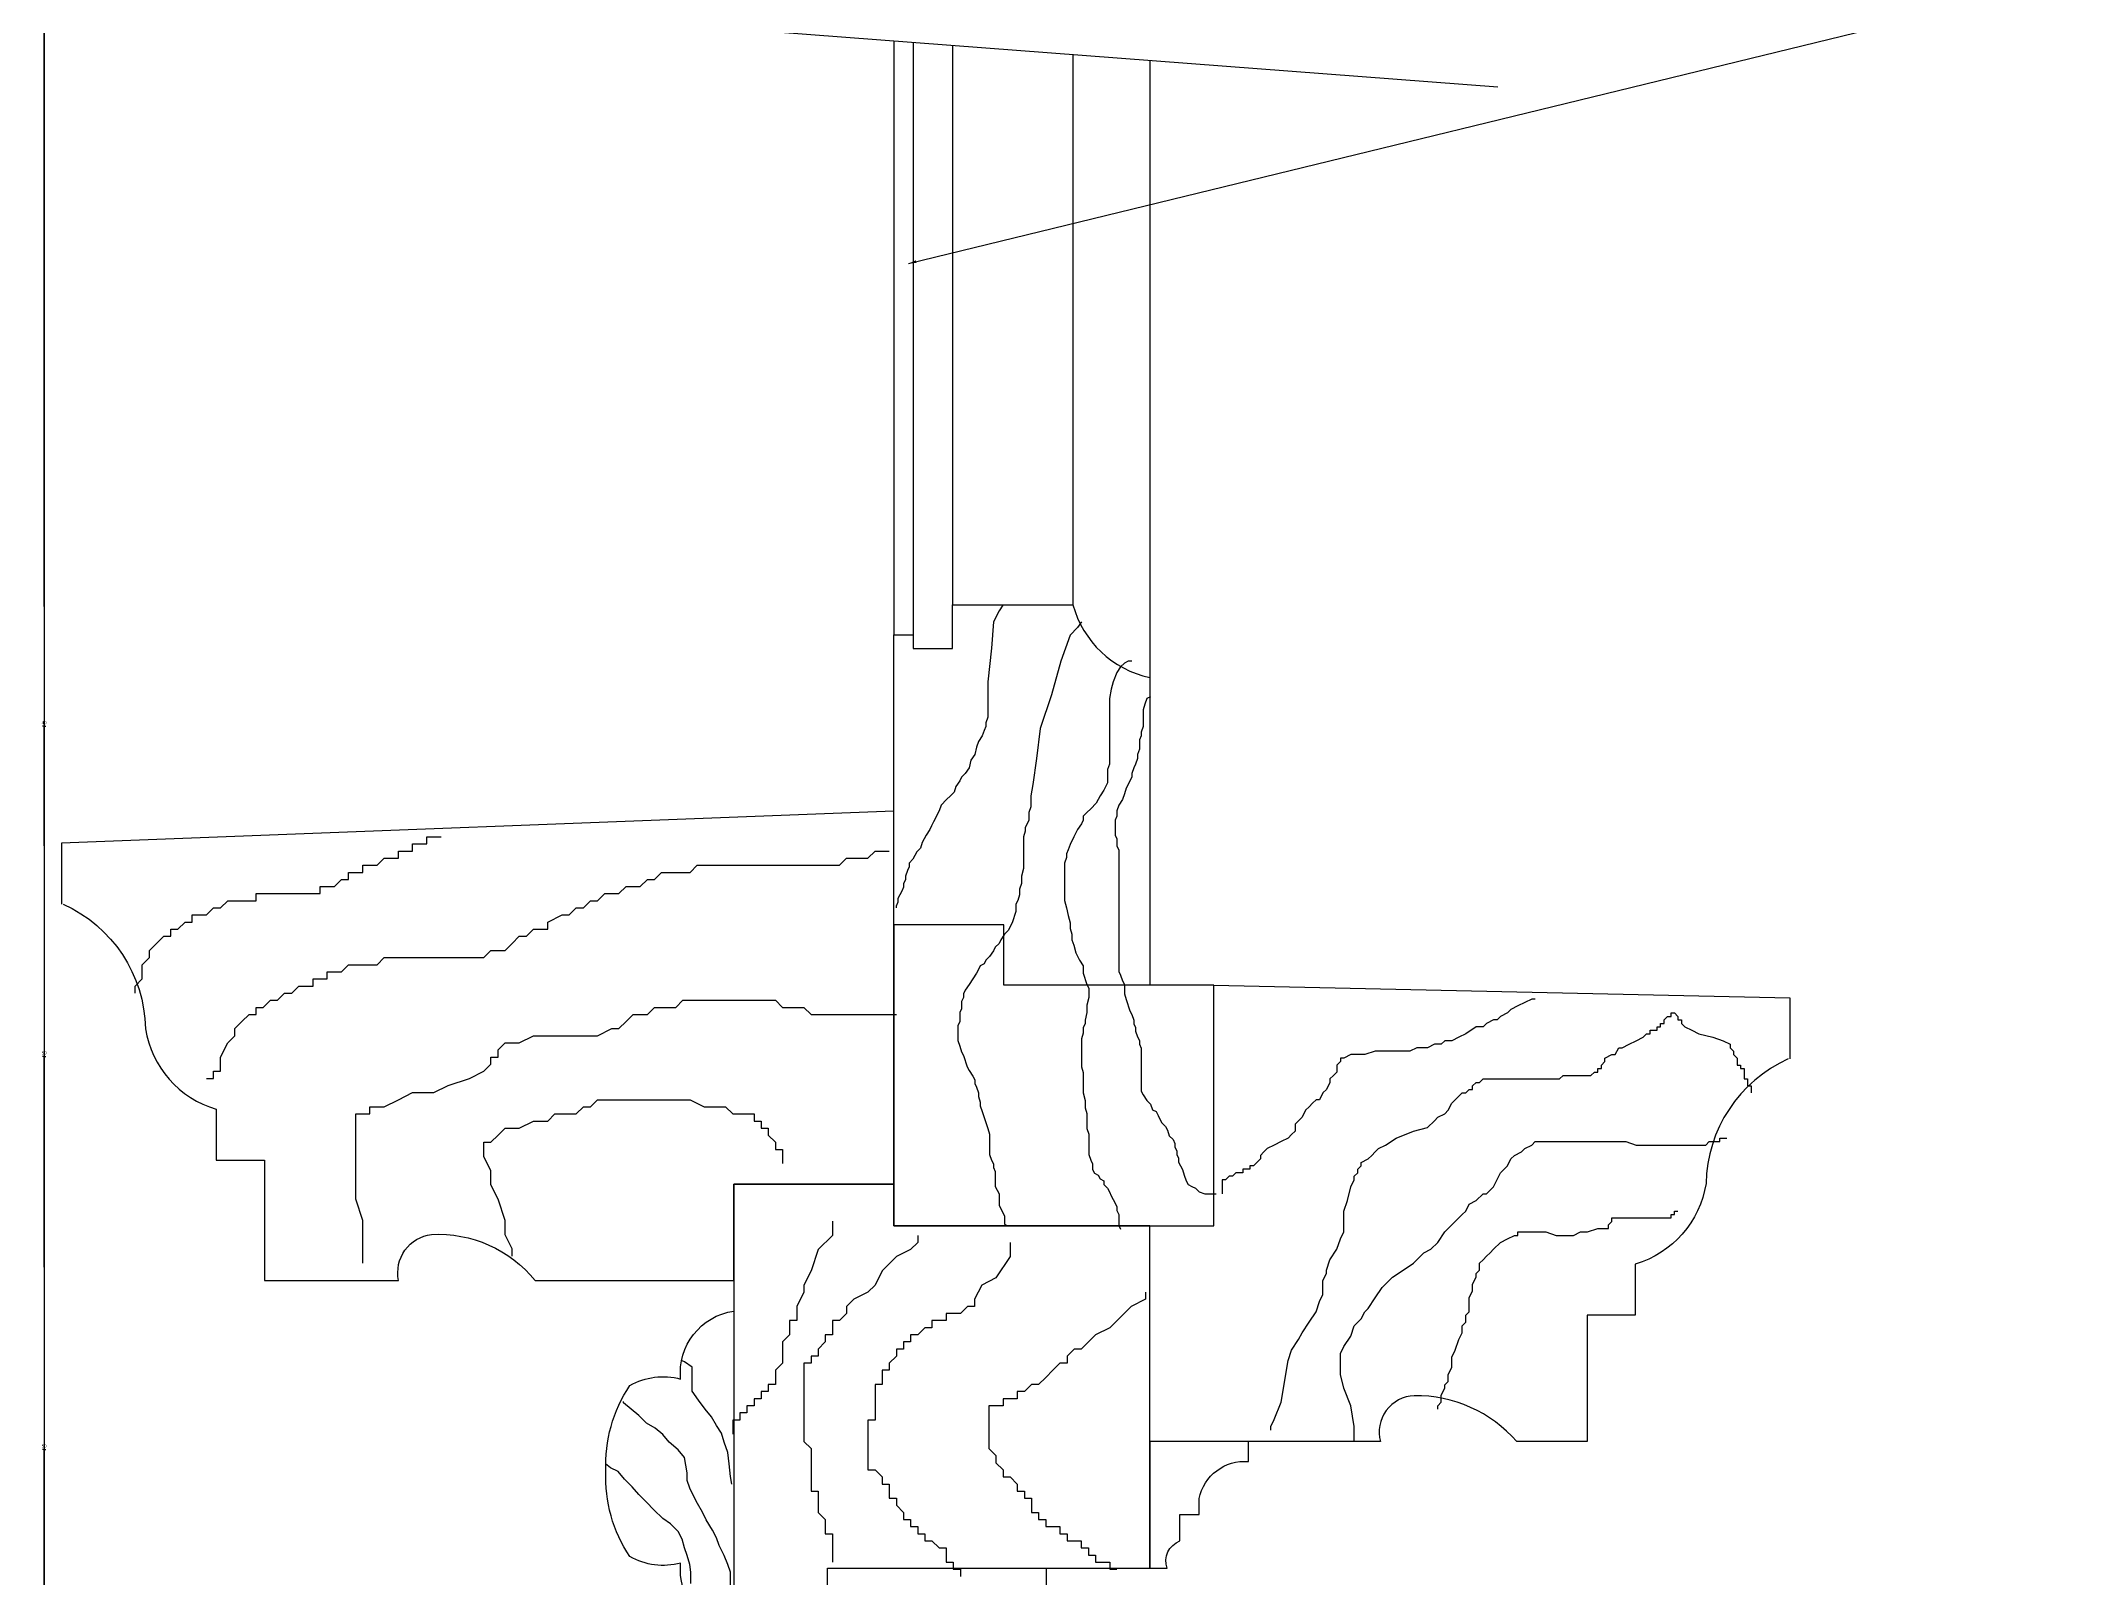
# Model space of a CAD drawing. Header units: metres. Extents: x 394 to 3676, y 649 to 5271.
# Drawn here: x 2735 to 3368, y 4007 to 4487 of the extents above; entities that cross this region are included whole.
import ezdxf

# ---------------------------------------------------------------- set-up
doc = ezdxf.new("R2010")
doc.units = ezdxf.units.M
for name, color, linetype in [('3', 3, 'Continuous'), ('4', 4, 'Continuous'), ('7', 7, 'Continuous'), ('BH', 3, 'Continuous'), ('DIM', 3, 'Continuous')]:
    doc.layers.add(name, color=color, linetype=linetype)
doc.dimstyles.get("Standard").update_dxf_attribs({"dimtxt": 2.5, "dimasz": 2.5, "dimexe": 1.25, "dimexo": 0.625, "dimtad": 1, "dimcen": 2.5, "dimazin": 3, "dimtfac": 1, "dimtmove": 0, "dimatfit": 3})

# ---------------------------------------------------------------- blocks, each defined once
blk = doc.blocks.new('*D1')
for p, q in [((2736.28, 4310.43), (2736.28, 4273.02)), ((2736.03, 4273.02), (2735.78, 4273.02)), ((2736.28, 4235.6), (2736.28, 4273.02)), ((2736.28, 4273.02), (2736.28, 4273.02)), ((2736.53, 4273.02), (2736.78, 4273.02))]:
    blk.add_line(p, q)
at = {"layer": 'Defpoints'}
for p in [(2736.28, 4310.43), (2736.28, 4273.02), (2736.28, 4235.6)]:
    blk.add_point(p, dxfattribs=at)
at = {"layer": 'DIM', "insert": (2736.28, 4274.145), "char_height": 1, "attachment_point": 5}
blk.add_mtext('40', dxfattribs=at)
blk = doc.blocks.new('*D2')
for p, q in [((2736.28, 5049.67), (2736.28, 3511.47)), ((2736.53, 3511.47), (2737.27, 3511.47)), ((2741.27, 3511.47), (2742.01, 3511.47)), ((2742.26, 1973.26), (2742.26, 3511.47))]:
    blk.add_line(p, q)
at = {"layer": 'Defpoints'}
for p in [(2736.28, 5049.67), (2736.28, 3511.47), (2742.26, 1973.26)]:
    blk.add_point(p, dxfattribs=at)
at = {"layer": 'DIM', "insert": (2739.27, 3511.47), "char_height": 1, "attachment_point": 5}
blk.add_mtext('3100', dxfattribs=at)
blk = doc.blocks.new('*D6')
for p, q in [((2736.28, 4672.21), (2736.28, 4491.32)), ((2736.03, 4491.32), (2735.78, 4491.32)), ((2736.28, 4310.43), (2736.28, 4491.32)), ((2736.28, 4491.32), (2736.28, 4491.32)), ((2736.53, 4491.32), (2736.78, 4491.32))]:
    blk.add_line(p, q)
at = {"layer": 'Defpoints'}
for p in [(2736.28, 4672.21), (2736.28, 4491.32), (2736.28, 4310.43)]:
    blk.add_point(p, dxfattribs=at)
at = {"layer": 'DIM', "insert": (2736.28, 4492.445), "char_height": 1, "attachment_point": 5}
blk.add_mtext('530', dxfattribs=at)
blk = doc.blocks.new('*D7')
for p, q in [((2736.28, 4104.02), (2736.28, 4046.96)), ((2736.03, 4046.96), (2735.78, 4046.96)), ((2736.28, 3989.9), (2736.28, 4046.96)), ((2736.28, 4046.96), (2736.28, 4046.96)), ((2736.53, 4046.96), (2736.78, 4046.96))]:
    blk.add_line(p, q)
at = {"layer": 'Defpoints'}
for p in [(2736.28, 4104.02), (2736.28, 4046.96), (2736.28, 3989.9)]:
    blk.add_point(p, dxfattribs=at)
at = {"layer": 'DIM', "insert": (2736.28, 4048.085), "char_height": 1, "attachment_point": 5}
blk.add_mtext('50', dxfattribs=at)
blk = doc.blocks.new('*D8')
for p, q in [((2736.28, 4235.6), (2736.28, 4169.81)), ((2736.03, 4169.81), (2735.78, 4169.81)), ((2736.28, 4104.02), (2736.28, 4169.81)), ((2736.28, 4169.81), (2736.28, 4169.81)), ((2736.53, 4169.81), (2736.78, 4169.81))]:
    blk.add_line(p, q)
at = {"layer": 'Defpoints'}
for p in [(2736.28, 4235.6), (2736.28, 4169.81), (2736.28, 4104.02)]:
    blk.add_point(p, dxfattribs=at)
at = {"layer": 'DIM', "insert": (2736.28, 4170.935), "char_height": 1, "attachment_point": 5}
blk.add_mtext('50', dxfattribs=at)

msp = doc.modelspace()

# ---------------------------------------------------------------- linework, layer by layer
at = {"layer": '3'}
for p, q in [((2889.67, 4495.72), (3190.55, 4472.88)), ((3057.73, 4482.96), (3057.73, 4310.98))]:
    msp.add_line(p, q, dxfattribs=at)
at = {"layer": '4'}
for points in [[(3081.73, 4192.11), (3036.16, 4192.11), (3036.16, 4210.98), (3001.73, 4210.98), (3001.73, 4301.58), (3007.85, 4301.58), (3007.85, 4297.28), (3020.13, 4297.28), (3020.13, 4310.98), (3057.73, 4310.98, 0.28), (3081.73, 4288.23)], [(2951.75, 3990.25, -0.4), (2935.16, 4011.49, -0.2), (2919.29, 4013.52, -0.16), (2911.8, 4040.25, -0.16), (2919.29, 4066.97, -0.2), (2935.16, 4069, -0.4), (2951.75, 4090.25)], [(3097.15, 4031.63, -0.38), (3112.59, 4043.23), (3112.59, 4049.44), (3081.73, 4049.44), (3081.73, 4009.89), (3087.15, 4009.89, -0.41), (3091.15, 4018.42), (3091.15, 4026.68), (3097.15, 4026.68)]]:
    msp.add_lwpolyline(points, format="xyb", close=True, dxfattribs=at)
for points in [[(2742.24, 4217.41, -0.29), (2767.92, 4178.5, 0.29), (2790.05, 4153.32), (2790.05, 4137.4), (2805.1, 4137.4), (2805.1, 4099.83), (2847.03, 4099.83, -0.44), (2857.32, 4114.18, -0.24), (2889.67, 4099.83), (2951.75, 4099.83), (2951.75, 4129.89), (3001.73, 4129.89), (3001.73, 4246.49), (2741.73, 4236.49), (2741.73, 4217.41)], [(3281.22, 4169.03, 0.29), (3255.55, 4130.12, -0.29), (3233.42, 4104.94), (3233.42, 4089.02), (3218.37, 4089.02), (3218.37, 4049.44), (3196.44, 4049.44, 0.22), (3164.36, 4063.8, 0.48), (3153.79, 4049.44), (3081.73, 4049.44), (3081.73, 4116.87), (3101.73, 4116.87), (3101.73, 4192.11), (3281.73, 4188.11), (3281.73, 4169.03)]]:
    msp.add_lwpolyline(points, format="xyb", dxfattribs=at)
msp.add_lwpolyline([(3036.16, 4192.11), (3036.16, 4210.98), (3001.73, 4210.98), (3001.73, 4116.87), (3101.73, 4116.87), (3101.73, 4192.11)], close=True, dxfattribs=at)
msp.add_lwpolyline([(3081.73, 4116.87), (3001.73, 4116.87), (3001.73, 4129.89), (2951.75, 4129.89), (2951.75, 4099.83), (2951.75, 3990.25), (2981.01, 3990.25), (2981.01, 4009.89), (3081.73, 4009.89), (3081.73, 4116.87), (3001.73, 4116.87)], dxfattribs=at)
at = {"layer": '7'}
for p, q in [((3001.73, 4487.21), (3001.73, 4301.58)), ((3007.85, 4486.75), (3007.85, 4301.58)), ((3020.13, 4485.82), (3020.13, 4310.98)), ((3081.73, 4481.14), (3081.73, 4288.23)), ((3049.42, 4009.89), (3049.42, 3779.89))]:
    msp.add_line(p, q, dxfattribs=at)
at = {"layer": 'BH'}
for p, q in [((3034.64, 4309.11), (3032.88, 4305.61)), ((3035.8, 4310.87), (3034.64, 4309.11)), ((3032.88, 4305.61), (3032.3, 4297.43)), ((3056.85, 4301.52), (3053.93, 4293.34)), ((3059.19, 4303.86), (3056.85, 4301.52)), ((3060.36, 4305.61), (3059.19, 4303.86)), ((3032.3, 4297.43), (3031.13, 4286.92)), ((3053.93, 4293.34), (3051.01, 4282.83)), ((3071.47, 4289.84), (3070.3, 4286.92)), ((3072.64, 4291.59), (3071.47, 4289.84)), ((3073.81, 4292.76), (3072.64, 4291.59)), ((3074.98, 4293.34), (3073.81, 4292.76)), ((3076.15, 4293.34), (3074.98, 4293.34)), ((3031.13, 4286.92), (3031.13, 4275.82)), ((3051.01, 4282.83), (3047.5, 4272.32)), ((3069.72, 4284.58), (3069.13, 4281.66)), ((3069.13, 4281.66), (3069.13, 4261.22)), ((3070.3, 4286.92), (3069.72, 4284.58)), ((3080.82, 4281.66), (3080.24, 4279.91)), ((3081.99, 4282.25), (3080.82, 4281.66)), ((3031.13, 4275.82), (3030.54, 4274.07)), ((3080.24, 4279.91), (3079.65, 4278.16)), ((3079.65, 4278.16), (3079.65, 4272.9)), ((3029.37, 4269.98), (3028.2, 4268.23)), ((3029.96, 4271.74), (3029.37, 4269.98)), ((3030.54, 4272.9), (3029.96, 4271.74)), ((3030.54, 4274.07), (3030.54, 4272.9)), ((3047.5, 4272.32), (3046.33, 4262.97)), ((3079.07, 4269.98), (3078.49, 4268.82)), ((3078.49, 4268.82), (3078.49, 4265.89)), ((3079.65, 4272.9), (3079.07, 4271.15)), ((3079.07, 4271.15), (3079.07, 4269.98)), ((3027.03, 4264.14), (3025.87, 4262.39)), ((3027.62, 4266.48), (3027.03, 4264.14)), ((3028.2, 4268.23), (3027.62, 4266.48)), ((3046.33, 4262.97), (3045.16, 4254.8)), ((3077.9, 4262.97), (3077.32, 4261.22)), ((3078.49, 4265.89), (3077.9, 4264.14)), ((3077.9, 4264.14), (3077.9, 4262.97)), ((3022.94, 4257.13), (3022.36, 4255.97)), ((3024.11, 4258.3), (3022.94, 4257.13)), ((3025.28, 4260.05), (3024.11, 4258.3)), ((3025.87, 4262.39), (3025.28, 4260.05)), ((3069.13, 4261.22), (3068.55, 4259.47)), ((3068.55, 4259.47), (3068.55, 4255.38)), ((3076.15, 4257.13), (3075.56, 4255.97)), ((3076.73, 4260.05), (3076.15, 4258.3)), ((3076.15, 4258.3), (3076.15, 4257.13)), ((3077.32, 4261.22), (3076.73, 4260.05)), ((3018.27, 4250.13), (3016.51, 4248.37)), ((3019.43, 4251.29), (3018.27, 4250.13)), ((3020.6, 4252.46), (3019.43, 4251.29)), ((3021.19, 4254.21), (3020.6, 4252.46)), ((3022.36, 4255.97), (3021.19, 4254.21)), ((3045.16, 4254.8), (3044.57, 4251.29)), ((3044.57, 4251.29), (3044.57, 4247.79)), ((3066.21, 4251.29), (3065.04, 4248.96)), ((3067.38, 4253.05), (3066.21, 4251.29)), ((3068.55, 4255.38), (3067.38, 4253.05)), ((3073.22, 4250.13), (3072.05, 4248.37)), ((3073.81, 4251.88), (3073.22, 4250.13)), ((3074.39, 4253.63), (3073.81, 4251.88)), ((3074.98, 4254.8), (3074.39, 4253.63)), ((3075.56, 4255.97), (3074.98, 4254.8)), ((3014.76, 4244.29), (3014.17, 4243.12)), ((3015.34, 4245.45), (3014.76, 4244.29)), ((3015.93, 4246.62), (3015.34, 4245.45)), ((3016.51, 4248.37), (3015.93, 4246.62)), ((3043.99, 4243.7), (3043.41, 4242.53)), ((3044.57, 4247.79), (3043.99, 4246.04)), ((3043.99, 4246.04), (3043.99, 4243.7)), ((3060.95, 4243.7), (3060.36, 4242.53)), ((3062.11, 4246.04), (3060.95, 4244.87)), ((3060.95, 4244.87), (3060.95, 4243.7)), ((3063.28, 4247.21), (3062.11, 4246.04)), ((3065.04, 4248.96), (3063.28, 4247.21)), ((3071.47, 4244.87), (3070.88, 4243.7)), ((3070.88, 4243.7), (3070.88, 4239.03)), ((3072.05, 4248.37), (3071.47, 4246.62)), ((3071.47, 4246.62), (3071.47, 4244.87)), ((2855.86, 4238.46), (2860.3, 4238.46)), ((2855.86, 4236.24), (2855.86, 4238.46)), ((3011.25, 4237.86), (3010.66, 4236.69)), ((3011.83, 4239.03), (3011.25, 4237.86)), ((3013, 4240.78), (3011.83, 4239.03)), ((3013.59, 4241.95), (3013, 4240.78)), ((3014.17, 4243.12), (3013.59, 4241.95)), ((3042.82, 4240.2), (3042.24, 4238.45)), ((3042.24, 4238.45), (3042.24, 4228.52)), ((3043.41, 4242.53), (3042.82, 4241.37)), ((3042.82, 4241.37), (3042.82, 4240.2)), ((3058.02, 4238.45), (3056.85, 4236.11)), ((3059.19, 4240.78), (3058.02, 4238.45)), ((3060.36, 4242.53), (3059.19, 4240.78)), ((3070.88, 4239.03), (3071.47, 4237.86)), ((3071.47, 4237.86), (3071.47, 4235.53)), ((2840.3, 4229.58), (2842.52, 4231.8)), ((2842.52, 4231.8), (2846.97, 4231.8)), ((2846.97, 4234.02), (2851.41, 4234.02)), ((2846.97, 4231.8), (2846.97, 4234.02)), ((2851.41, 4236.24), (2855.86, 4236.24)), ((2851.41, 4234.02), (2851.41, 4236.24)), ((2984.78, 4229.58), (2987, 4231.8)), ((2987, 4231.8), (2993.67, 4231.8)), ((2993.67, 4231.8), (2995.89, 4234.02)), ((2995.89, 4234.02), (3000.34, 4234.02)), ((3007.74, 4231.44), (3006.57, 4230.27)), ((3008.33, 4232.6), (3007.74, 4231.44)), ((3008.91, 4233.77), (3008.33, 4232.6)), ((3010.08, 4234.94), (3008.91, 4233.77)), ((3010.66, 4236.69), (3010.08, 4234.94)), ((3055.68, 4232.02), (3055.1, 4230.27)), ((3056.27, 4234.36), (3055.68, 4233.19)), ((3055.68, 4233.19), (3055.68, 4232.02)), ((3056.85, 4236.11), (3056.27, 4234.36)), ((3071.47, 4235.53), (3072.05, 4234.36)), ((3072.05, 4234.36), (3072.05, 4196.39)), ((2826.96, 4222.92), (2829.19, 4225.14)), ((2829.19, 4225.14), (2831.41, 4225.14)), ((2831.41, 4227.36), (2835.85, 4227.36)), ((2831.41, 4225.14), (2831.41, 4227.36)), ((2835.85, 4229.58), (2840.3, 4229.58)), ((2835.85, 4227.36), (2835.85, 4229.58)), ((2922.54, 4222.92), (2924.76, 4225.14)), ((2924.76, 4225.14), (2926.99, 4225.14)), ((2926.99, 4225.14), (2929.21, 4227.36)), ((2929.21, 4227.36), (2938.1, 4227.36)), ((2938.1, 4227.36), (2940.32, 4229.58)), ((2940.32, 4229.58), (2984.78, 4229.58)), ((3005.4, 4225.01), (3004.82, 4223.84)), ((3005.99, 4227.93), (3005.4, 4226.18)), ((3005.4, 4226.18), (3005.4, 4225.01)), ((3006.57, 4229.1), (3005.99, 4227.93)), ((3006.57, 4230.27), (3006.57, 4229.1)), ((3042.24, 4228.52), (3041.65, 4226.18)), ((3041.65, 4226.18), (3041.65, 4223.84)), ((3055.1, 4230.27), (3055.1, 4218.59)), ((2791.4, 4216.26), (2793.62, 4218.48)), ((2793.62, 4218.48), (2802.51, 4218.48)), ((2802.51, 4218.48), (2802.51, 4220.7)), ((2802.51, 4220.7), (2822.52, 4220.7)), ((2822.52, 4222.92), (2826.96, 4222.92)), ((2822.52, 4220.7), (2822.52, 4222.92)), ((2904.76, 4216.26), (2906.98, 4218.48)), ((2906.98, 4218.48), (2909.2, 4218.48)), ((2909.2, 4218.48), (2911.43, 4220.7)), ((2911.43, 4220.7), (2915.87, 4220.7)), ((2915.87, 4220.7), (2918.1, 4222.92)), ((2918.1, 4222.92), (2922.54, 4222.92)), ((3003.65, 4220.34), (3003.06, 4219.17)), ((3003.06, 4219.17), (3003.06, 4218)), ((3004.23, 4221.51), (3003.65, 4220.34)), ((3004.82, 4222.68), (3004.23, 4221.51)), ((3004.82, 4223.84), (3004.82, 4222.68)), ((3040.48, 4218.59), (3039.9, 4217.42)), ((3041.07, 4220.34), (3040.48, 4218.59)), ((3041.65, 4223.84), (3041.07, 4222.09)), ((3041.07, 4222.09), (3041.07, 4220.34)), ((3055.1, 4218.59), (3055.68, 4216.25)), ((2778.06, 4209.6), (2780.29, 4211.82)), ((2780.29, 4211.82), (2782.51, 4211.82)), ((2782.51, 4214.04), (2786.95, 4214.04)), ((2782.51, 4211.82), (2782.51, 4214.04)), ((2786.95, 4214.04), (2789.18, 4216.26)), ((2789.18, 4216.26), (2791.4, 4216.26)), ((2893.65, 4211.82), (2898.09, 4214.04)), ((2893.65, 4209.6), (2893.65, 4211.82)), ((2898.09, 4214.04), (2900.31, 4214.04)), ((2900.31, 4214.04), (2902.54, 4216.26)), ((2902.54, 4216.26), (2904.76, 4216.26)), ((3003.06, 4218), (3002.48, 4216.84)), ((3002.48, 4216.84), (3002.48, 4216.25)), ((3039.9, 4215.08), (3038.73, 4211.58)), ((3039.9, 4217.42), (3039.9, 4215.08)), ((3055.68, 4216.25), (3056.27, 4213.92)), ((3056.27, 4213.92), (3056.85, 4211.58)), ((2771.39, 4205.16), (2773.62, 4207.38)), ((2773.62, 4207.38), (2775.84, 4207.38)), ((2775.84, 4209.6), (2778.06, 4209.6)), ((2775.84, 4207.38), (2775.84, 4209.6)), ((2882.53, 4205.16), (2884.75, 4207.38)), ((2884.75, 4207.38), (2886.98, 4207.38)), ((2886.98, 4207.38), (2889.2, 4209.6)), ((2889.2, 4209.6), (2893.65, 4209.6)), ((3035.22, 4206.32), (3034.64, 4205.16)), ((3036.39, 4208.08), (3035.22, 4206.32)), ((3037.56, 4209.24), (3036.39, 4208.08)), ((3038.14, 4210.41), (3037.56, 4209.24)), ((3038.73, 4211.58), (3038.14, 4210.41)), ((3056.85, 4211.58), (3056.85, 4209.83)), ((3056.85, 4209.83), (3057.44, 4208.08)), ((3057.44, 4208.08), (3057.44, 4206.32)), ((3057.44, 4206.32), (3058.02, 4204.57)), ((2766.95, 4198.49), (2769.17, 4200.71)), ((2769.17, 4202.93), (2771.39, 4205.16)), ((2769.17, 4200.71), (2769.17, 4202.93)), ((2840.3, 4198.49), (2842.52, 4200.71)), ((2842.52, 4200.71), (2873.64, 4200.71)), ((2873.64, 4200.71), (2875.86, 4202.93)), ((2875.86, 4202.93), (2880.31, 4202.93)), ((2880.31, 4202.93), (2882.53, 4205.16)), ((3030.54, 4199.9), (3029.96, 4198.73)), ((3031.71, 4201.07), (3030.54, 4199.9)), ((3032.88, 4202.82), (3031.71, 4201.07)), ((3033.47, 4203.99), (3032.88, 4202.82)), ((3034.64, 4205.16), (3033.47, 4203.99)), ((3058.02, 4204.57), (3058.61, 4202.24)), ((3058.61, 4202.24), (3059.78, 4199.9)), ((3059.78, 4199.9), (3060.95, 4198.15)), ((2764.73, 4191.83), (2766.95, 4194.05)), ((2766.95, 4194.05), (2766.95, 4198.49)), ((2820.3, 4194.05), (2824.74, 4194.05)), ((2820.3, 4191.83), (2820.3, 4194.05)), ((2824.74, 4196.27), (2829.19, 4196.27)), ((2824.74, 4194.05), (2824.74, 4196.27)), ((2829.19, 4196.27), (2831.41, 4198.49)), ((2831.41, 4198.49), (2840.3, 4198.49)), ((3026.45, 4194.06), (3025.28, 4192.31)), ((3027.62, 4195.81), (3026.45, 4194.06)), ((3028.2, 4196.98), (3027.62, 4195.81)), ((3028.79, 4198.15), (3028.2, 4196.98)), ((3029.96, 4198.73), (3028.79, 4198.15)), ((3060.95, 4198.15), (3060.95, 4195.81)), ((3060.95, 4195.81), (3062.11, 4192.31)), ((3072.05, 4196.39), (3072.64, 4195.23)), ((3072.64, 4195.23), (3073.22, 4193.47)), ((3073.22, 4193.47), (3073.81, 4192.31)), ((2764.73, 4189.61), (2764.73, 4191.83)), ((2804.74, 4185.17), (2806.96, 4187.39)), ((2806.96, 4187.39), (2809.18, 4187.39)), ((2809.18, 4187.39), (2811.4, 4189.61)), ((2811.4, 4189.61), (2813.63, 4189.61)), ((2813.63, 4189.61), (2815.85, 4191.83)), ((2815.85, 4191.83), (2820.3, 4191.83)), ((2933.65, 4185.17), (2935.88, 4187.39)), ((2935.88, 4187.39), (2964.77, 4187.39)), ((2964.77, 4187.39), (2967, 4185.17)), ((3023.53, 4188.22), (3022.94, 4187.05)), ((3022.94, 4187.05), (3022.94, 4184.71)), ((3024.11, 4190.55), (3023.53, 4189.39)), ((3023.53, 4189.39), (3023.53, 4188.22)), ((3025.28, 4192.31), (3024.11, 4190.55)), ((3062.11, 4192.31), (3062.7, 4191.14)), ((3062.7, 4188.22), (3062.11, 4185.88)), ((3062.7, 4191.14), (3062.7, 4188.22)), ((3073.81, 4192.31), (3073.81, 4189.39)), ((3073.81, 4189.39), (3074.39, 4187.63)), ((3074.39, 4187.63), (3075.56, 4184.13)), ((3198.94, 4186.69), (3196.76, 4185.6)), ((3201.11, 4187.77), (3198.94, 4186.69)), ((3202.2, 4187.77), (3201.11, 4187.77)), ((2795.85, 4178.51), (2798.07, 4180.73)), ((2798.07, 4180.73), (2800.29, 4182.95)), ((2800.29, 4182.95), (2802.51, 4182.95)), ((2802.51, 4185.17), (2804.74, 4185.17)), ((2802.51, 4182.95), (2802.51, 4185.17)), ((2915.87, 4178.51), (2918.1, 4180.73)), ((2918.1, 4180.73), (2920.32, 4182.95)), ((2920.32, 4182.95), (2924.76, 4182.95)), ((2924.76, 4182.95), (2926.99, 4185.17)), ((2926.99, 4185.17), (2933.65, 4185.17)), ((2967, 4185.17), (2973.66, 4185.17)), ((2973.66, 4185.17), (2975.89, 4182.95)), ((2975.89, 4182.95), (3002.56, 4182.95)), ((3022.36, 4180.63), (3021.77, 4179.46)), ((3022.94, 4184.71), (3022.36, 4183.55)), ((3022.36, 4183.55), (3022.36, 4180.63)), ((3062.11, 4183.55), (3061.53, 4181.21)), ((3061.53, 4181.21), (3061.53, 4180.04)), ((3062.11, 4185.88), (3062.11, 4183.55)), ((3075.56, 4184.13), (3076.15, 4182.96)), ((3076.15, 4182.96), (3076.73, 4181.21)), ((3076.73, 4181.21), (3076.73, 4180.04)), ((3186.97, 4180.17), (3185.89, 4179.08)), ((3189.15, 4181.26), (3186.97, 4180.17)), ((3190.24, 4181.26), (3189.15, 4181.26)), ((3191.32, 4182.34), (3190.24, 4181.26)), ((3193.5, 4183.43), (3191.32, 4182.34)), ((3194.59, 4184.52), (3193.5, 4183.43)), ((3196.76, 4185.6), (3194.59, 4184.52)), ((3241.35, 4180.17), (3242.44, 4180.17)), ((3241.35, 4179.08), (3241.35, 4180.17)), ((3242.44, 4181.26), (3243.52, 4182.34)), ((3242.44, 4180.17), (3242.44, 4181.26)), ((3243.52, 4182.34), (3244.61, 4182.34)), ((3244.61, 4183.43), (3245.7, 4183.43)), ((3244.61, 4182.34), (3244.61, 4183.43)), ((3245.7, 4183.43), (3246.79, 4182.34)), ((3246.79, 4182.34), (3246.79, 4181.26)), ((3246.79, 4181.26), (3247.87, 4181.26)), ((3247.87, 4181.26), (3247.87, 4180.17)), ((3247.87, 4180.17), (3248.96, 4179.08)), ((2791.4, 4169.63), (2793.62, 4174.07)), ((2793.62, 4174.07), (2795.85, 4176.29)), ((2795.85, 4176.29), (2795.85, 4178.51)), ((2878.09, 4171.85), (2880.31, 4174.07)), ((2880.31, 4174.07), (2884.75, 4174.07)), ((2884.75, 4174.07), (2889.2, 4176.29)), ((2889.2, 4176.29), (2909.2, 4176.29)), ((2909.2, 4176.29), (2913.65, 4178.51)), ((2913.65, 4178.51), (2915.87, 4178.51)), ((3021.77, 4179.46), (3021.77, 4174.79)), ((3021.77, 4174.79), (3022.36, 4173.03)), ((3060.95, 4177.12), (3060.36, 4175.37)), ((3060.36, 4175.37), (3060.36, 4166.61)), ((3061.53, 4180.04), (3060.95, 4178.87)), ((3060.95, 4178.87), (3060.95, 4177.12)), ((3076.73, 4180.04), (3077.32, 4178.87)), ((3077.32, 4178.87), (3077.32, 4177.71)), ((3077.32, 4177.71), (3077.9, 4175.95)), ((3077.9, 4175.95), (3078.49, 4174.79)), ((3078.49, 4174.79), (3078.49, 4173.62)), ((3173.93, 4174.74), (3172.84, 4173.65)), ((3176.1, 4174.74), (3173.93, 4174.74)), ((3178.28, 4175.83), (3176.1, 4174.74)), ((3180.45, 4176.91), (3178.28, 4175.83)), ((3183.71, 4179.08), (3180.45, 4176.91)), ((3185.89, 4179.08), (3183.71, 4179.08)), ((3231.56, 4173.65), (3233.74, 4174.74)), ((3233.74, 4174.74), (3235.91, 4175.83)), ((3235.91, 4175.83), (3237, 4176.91)), ((3237, 4176.91), (3238.09, 4176.91)), ((3238.09, 4178), (3240.26, 4178)), ((3238.09, 4176.91), (3238.09, 4178)), ((3240.26, 4179.08), (3241.35, 4179.08)), ((3240.26, 4178), (3240.26, 4179.08)), ((3248.96, 4179.08), (3251.14, 4178)), ((3251.14, 4178), (3253.31, 4176.91)), ((3253.31, 4176.91), (3257.66, 4175.83)), ((3257.66, 4175.83), (3260.92, 4174.74)), ((3260.92, 4174.74), (3263.1, 4173.65)), ((2791.4, 4165.19), (2791.4, 4169.63)), ((2875.86, 4169.63), (2878.09, 4169.63)), ((2875.86, 4167.41), (2875.86, 4169.63)), ((2878.09, 4169.63), (2878.09, 4171.85)), ((3022.36, 4173.03), (3022.94, 4171.28)), ((3022.94, 4171.28), (3023.53, 4170.11)), ((3023.53, 4170.11), (3024.7, 4166.61)), ((3078.49, 4173.62), (3079.07, 4172.45)), ((3079.07, 4172.45), (3079.07, 4159.02)), ((3141.3, 4168.22), (3140.21, 4167.13)), ((3141.3, 4169.31), (3141.3, 4168.22)), ((3142.39, 4169.31), (3141.3, 4169.31)), ((3144.56, 4170.39), (3142.39, 4169.31)), ((3148.91, 4170.39), (3144.56, 4170.39)), ((3152.18, 4171.48), (3148.91, 4170.39)), ((3163.05, 4171.48), (3152.18, 4171.48)), ((3165.23, 4172.57), (3163.05, 4171.48)), ((3168.49, 4172.57), (3165.23, 4172.57)), ((3170.66, 4173.65), (3168.49, 4172.57)), ((3172.84, 4173.65), (3170.66, 4173.65)), ((3222.86, 4167.13), (3223.95, 4168.22)), ((3223.95, 4169.31), (3226.12, 4170.39)), ((3223.95, 4168.22), (3223.95, 4169.31)), ((3226.12, 4170.39), (3227.21, 4170.39)), ((3227.21, 4170.39), (3228.3, 4172.57)), ((3228.3, 4172.57), (3229.39, 4172.57)), ((3229.39, 4172.57), (3231.56, 4173.65)), ((3263.1, 4173.65), (3263.1, 4172.57)), ((3263.1, 4172.57), (3264.19, 4171.48)), ((3264.19, 4171.48), (3264.19, 4170.39)), ((3264.19, 4170.39), (3265.27, 4169.31)), ((3265.27, 4169.31), (3265.27, 4167.13)), ((2786.95, 4162.97), (2789.18, 4162.97)), ((2789.18, 4165.19), (2791.4, 4165.19)), ((2789.18, 4162.97), (2789.18, 4165.19)), ((2862.53, 4160.75), (2869.2, 4162.97)), ((2869.2, 4162.97), (2873.64, 4165.19)), ((2873.64, 4165.19), (2875.86, 4167.41)), ((3024.7, 4166.61), (3025.28, 4165.44)), ((3025.28, 4165.44), (3026.45, 4163.69)), ((3026.45, 4163.69), (3027.03, 4162.52)), ((3027.03, 4162.52), (3027.03, 4161.35)), ((3027.03, 4161.35), (3027.62, 4160.18)), ((3060.36, 4166.61), (3060.95, 4164.86)), ((3060.95, 4164.86), (3060.95, 4158.43)), ((3138.04, 4161.7), (3136.95, 4159.53)), ((3139.13, 4163.88), (3138.04, 4162.79)), ((3138.04, 4162.79), (3138.04, 4161.7)), ((3140.21, 4164.96), (3139.13, 4163.88)), ((3140.21, 4167.13), (3140.21, 4164.96)), ((3182.62, 4160.62), (3183.71, 4161.7)), ((3183.71, 4161.7), (3184.8, 4161.7)), ((3184.8, 4161.7), (3185.89, 4162.79)), ((3185.89, 4162.79), (3209.81, 4162.79)), ((3209.81, 4162.79), (3210.9, 4163.88)), ((3210.9, 4163.88), (3219.6, 4163.88)), ((3219.6, 4163.88), (3220.69, 4164.96)), ((3220.69, 4164.96), (3221.77, 4164.96)), ((3221.77, 4166.05), (3222.86, 4166.05)), ((3221.77, 4164.96), (3221.77, 4166.05)), ((3222.86, 4166.05), (3222.86, 4167.13)), ((3265.27, 4167.13), (3266.36, 4167.13)), ((3266.36, 4167.13), (3266.36, 4166.05)), ((3266.36, 4166.05), (3267.45, 4166.05)), ((3267.45, 4166.05), (3267.45, 4162.79)), ((3267.45, 4162.79), (3268.54, 4162.79)), ((3268.54, 4162.79), (3268.54, 4160.62)), ((2842.52, 4154.09), (2846.97, 4156.31)), ((2846.97, 4156.31), (2851.41, 4158.53)), ((2851.41, 4158.53), (2858.08, 4158.53)), ((2858.08, 4158.53), (2862.53, 4160.75)), ((2906.98, 4154.09), (2909.2, 4156.31)), ((2909.2, 4156.31), (2938.1, 4156.31)), ((2938.1, 4156.31), (2942.55, 4154.09)), ((3027.62, 4160.18), (3028.2, 4158.43)), ((3028.2, 4158.43), (3028.2, 4157.26)), ((3028.2, 4157.26), (3028.79, 4155.51)), ((3028.79, 4155.51), (3028.79, 4154.34)), ((3060.95, 4158.43), (3061.53, 4156.1)), ((3061.53, 4156.1), (3061.53, 4153.76)), ((3079.07, 4159.02), (3079.65, 4157.85)), ((3079.65, 4157.85), (3080.82, 4156.1)), ((3080.82, 4156.1), (3081.99, 4154.93)), ((3081.99, 4154.93), (3082.58, 4153.18)), ((3132.6, 4155.19), (3131.51, 4154.1)), ((3133.69, 4156.27), (3132.6, 4155.19)), ((3134.78, 4156.27), (3133.69, 4156.27)), ((3135.86, 4158.44), (3134.78, 4156.27)), ((3136.95, 4159.53), (3135.86, 4158.44)), ((3175.01, 4153.01), (3176.1, 4155.19)), ((3176.1, 4155.19), (3177.19, 4156.27)), ((3177.19, 4156.27), (3179.36, 4158.44)), ((3179.36, 4158.44), (3180.45, 4158.44)), ((3180.45, 4158.44), (3181.54, 4159.53)), ((3181.54, 4159.53), (3182.62, 4159.53)), ((3182.62, 4159.53), (3182.62, 4160.62)), ((3268.54, 4160.62), (3269.62, 4160.62)), ((3269.62, 4160.62), (3269.62, 4158.44)), ((2833.63, 4151.87), (2838.08, 4151.87)), ((2833.63, 4125.22), (2833.63, 4151.87)), ((2838.08, 4154.09), (2842.52, 4154.09)), ((2838.08, 4151.87), (2838.08, 4154.09)), ((2884.75, 4147.43), (2889.2, 4149.65)), ((2889.2, 4149.65), (2893.65, 4149.65)), ((2893.65, 4149.65), (2895.87, 4151.87)), ((2895.87, 4151.87), (2902.54, 4151.87)), ((2902.54, 4151.87), (2904.76, 4154.09)), ((2904.76, 4154.09), (2906.98, 4154.09)), ((2942.55, 4154.09), (2949.21, 4154.09)), ((2949.21, 4154.09), (2951.44, 4151.87)), ((2951.44, 4151.87), (2958.1, 4151.87)), ((2958.1, 4151.87), (2958.1, 4149.65)), ((2958.1, 4149.65), (2960.33, 4149.65)), ((2960.33, 4149.65), (2960.33, 4147.43)), ((3028.79, 4154.34), (3029.37, 4152.59)), ((3029.37, 4152.59), (3031.13, 4147.34)), ((3061.53, 4153.76), (3062.11, 4152.01)), ((3062.11, 4152.01), (3062.11, 4147.34)), ((3082.58, 4153.18), (3083.75, 4152.59)), ((3083.75, 4152.59), (3084.33, 4151.42)), ((3084.33, 4151.42), (3084.92, 4150.26)), ((3084.92, 4150.26), (3085.5, 4149.09)), ((3085.5, 4149.09), (3086.67, 4147.92)), ((3128.25, 4149.75), (3127.16, 4148.67)), ((3127.16, 4148.67), (3127.16, 4146.5)), ((3129.34, 4150.84), (3128.25, 4149.75)), ((3130.43, 4153.01), (3129.34, 4150.84)), ((3131.51, 4154.1), (3130.43, 4153.01)), ((3168.49, 4147.58), (3170.66, 4149.75)), ((3170.66, 4149.75), (3171.75, 4150.84)), ((3171.75, 4150.84), (3173.93, 4151.93)), ((3173.93, 4151.93), (3175.01, 4153.01)), ((2873.64, 4138.54), (2873.64, 4142.99)), ((2873.64, 4142.99), (2875.86, 4142.99)), ((2875.86, 4142.99), (2878.09, 4145.21)), ((2878.09, 4145.21), (2880.31, 4147.43)), ((2880.31, 4147.43), (2884.75, 4147.43)), ((2960.33, 4147.43), (2962.55, 4147.43)), ((2962.55, 4147.43), (2962.55, 4145.21)), ((2962.55, 4145.21), (2964.77, 4142.99)), ((2964.77, 4142.99), (2964.77, 4140.77)), ((3031.13, 4147.34), (3031.71, 4145.58)), ((3031.71, 4145.58), (3031.71, 4139.16)), ((3062.11, 4147.34), (3062.7, 4145.58)), ((3062.7, 4145.58), (3062.7, 4139.16)), ((3086.67, 4147.92), (3087.26, 4146.75)), ((3087.26, 4146.75), (3087.84, 4145)), ((3087.84, 4145), (3089.01, 4143.83)), ((3089.01, 4143.83), (3089.59, 4142.66)), ((3089.59, 4142.66), (3089.59, 4141.5)), ((3120.64, 4142.15), (3118.46, 4141.06)), ((3122.81, 4143.24), (3120.64, 4142.15)), ((3124.99, 4144.32), (3122.81, 4143.24)), ((3126.08, 4145.41), (3124.99, 4144.32)), ((3127.16, 4146.5), (3126.08, 4145.41)), ((3153.26, 4141.06), (3155.44, 4142.15)), ((3155.44, 4142.15), (3158.7, 4144.32)), ((3158.7, 4144.32), (3164.14, 4146.5)), ((3164.14, 4146.5), (3168.49, 4147.58)), ((3198.94, 4141.06), (3201.11, 4142.15)), ((3201.11, 4142.15), (3202.2, 4143.24)), ((3202.2, 4143.24), (3230.47, 4143.24)), ((3230.47, 4143.24), (3233.74, 4142.15)), ((3233.74, 4142.15), (3255.49, 4142.15)), ((3255.49, 4142.15), (3256.57, 4143.24)), ((3256.57, 4143.24), (3259.84, 4143.24)), ((3259.84, 4143.24), (3259.84, 4144.32)), ((3259.84, 4144.32), (3262.01, 4144.32)), ((2875.86, 4134.1), (2873.64, 4138.54)), ((2964.77, 4140.77), (2967, 4140.77)), ((2967, 4140.77), (2967, 4136.32)), ((3031.71, 4139.16), (3032.3, 4137.41)), ((3032.3, 4137.41), (3032.88, 4136.24)), ((3032.88, 4136.24), (3032.88, 4135.07)), ((3062.7, 4139.16), (3063.28, 4137.41)), ((3063.28, 4137.41), (3063.87, 4136.24)), ((3063.87, 4136.24), (3063.87, 4134.49)), ((3089.59, 4141.5), (3090.18, 4140.33)), ((3090.18, 4140.33), (3090.18, 4139.16)), ((3090.18, 4139.16), (3090.76, 4137.99)), ((3090.76, 4137.99), (3090.76, 4136.82)), ((3090.76, 4136.82), (3091.35, 4135.66)), ((3115.2, 4136.72), (3114.11, 4135.63)), ((3116.29, 4137.8), (3115.2, 4136.72)), ((3117.38, 4139.98), (3116.29, 4138.89)), ((3116.29, 4138.89), (3116.29, 4137.8)), ((3118.46, 4141.06), (3117.38, 4139.98)), ((3147.83, 4136.72), (3150, 4137.8)), ((3147.83, 4135.63), (3147.83, 4136.72)), ((3150, 4137.8), (3151.09, 4138.89)), ((3151.09, 4138.89), (3152.18, 4139.98)), ((3152.18, 4139.98), (3153.26, 4141.06)), ((3193.5, 4135.63), (3194.59, 4137.8)), ((3194.59, 4137.8), (3195.67, 4138.89)), ((3195.67, 4138.89), (3197.85, 4139.98)), ((3197.85, 4139.98), (3198.94, 4141.06)), ((2875.86, 4129.66), (2875.86, 4134.1)), ((2878.09, 4125.22), (2875.86, 4129.66)), ((3032.88, 4135.07), (3033.47, 4133.9)), ((3033.47, 4133.9), (3033.47, 4129.23)), ((3063.87, 4134.49), (3064.45, 4133.32)), ((3064.45, 4133.32), (3065.62, 4132.74)), ((3065.62, 4132.74), (3066.21, 4131.57)), ((3066.21, 4131.57), (3067.38, 4130.98)), ((3067.38, 4130.98), (3067.38, 4129.82)), ((3067.38, 4129.82), (3068.55, 4128.65)), ((3091.35, 4135.66), (3091.93, 4134.49)), ((3091.93, 4134.49), (3092.52, 4132.74)), ((3092.52, 4132.74), (3093.1, 4130.98)), ((3093.1, 4130.98), (3093.69, 4129.82)), ((3093.69, 4129.82), (3094.86, 4129.23)), ((3104.33, 4131.29), (3104.33, 4126.94)), ((3105.41, 4131.29), (3104.33, 4131.29)), ((3106.5, 4132.37), (3105.41, 4131.29)), ((3107.59, 4132.37), (3106.5, 4132.37)), ((3108.68, 4133.46), (3107.59, 4132.37)), ((3110.85, 4133.46), (3108.68, 4133.46)), ((3113.03, 4134.55), (3110.85, 4134.55)), ((3110.85, 4134.55), (3110.85, 4133.46)), ((3113.03, 4135.63), (3113.03, 4134.55)), ((3114.11, 4135.63), (3113.03, 4135.63)), ((3144.56, 4129.11), (3145.65, 4131.29)), ((3145.65, 4132.37), (3146.74, 4133.46)), ((3145.65, 4131.29), (3145.65, 4132.37)), ((3146.74, 4134.55), (3147.83, 4135.63)), ((3146.74, 4133.46), (3146.74, 4134.55)), ((3189.15, 4129.11), (3191.32, 4133.46)), ((3191.32, 4133.46), (3193.5, 4135.63)), ((2835.85, 4118.56), (2833.63, 4125.22)), ((2880.31, 4118.56), (2878.09, 4125.22)), ((3033.47, 4129.23), (3034.05, 4128.06)), ((3034.05, 4128.06), (3034.64, 4126.89)), ((3034.64, 4126.89), (3034.64, 4123.39)), ((3034.64, 4123.39), (3035.22, 4122.22)), ((3068.55, 4128.65), (3069.13, 4127.48)), ((3069.13, 4127.48), (3069.72, 4126.31)), ((3069.72, 4126.31), (3070.3, 4125.14)), ((3070.3, 4125.14), (3070.88, 4123.97)), ((3070.88, 4123.97), (3071.47, 4122.81)), ((3094.86, 4129.23), (3096.02, 4128.65)), ((3096.02, 4128.65), (3097.19, 4127.48)), ((3097.19, 4127.48), (3098.95, 4126.89)), ((3098.95, 4126.89), (3102.46, 4126.89)), ((3142.39, 4121.51), (3143.48, 4124.77)), ((3143.48, 4124.77), (3144.56, 4129.11)), ((3180.45, 4121.51), (3181.54, 4123.68)), ((3181.54, 4123.68), (3183.71, 4124.77)), ((3183.71, 4124.77), (3185.89, 4126.94)), ((3185.89, 4126.94), (3186.97, 4126.94)), ((3186.97, 4126.94), (3188.06, 4128.03)), ((3188.06, 4128.03), (3189.15, 4129.11)), ((2835.85, 4105.24), (2835.85, 4118.56)), ((2880.31, 4114.12), (2880.31, 4118.56)), ((2982.56, 4118.36), (2982.56, 4113.92)), ((3035.22, 4122.22), (3035.8, 4121.05)), ((3035.8, 4121.05), (3036.39, 4119.89)), ((3036.39, 4119.89), (3036.39, 4117.55)), ((3036.39, 4117.55), (3036.97, 4116.97)), ((3071.47, 4122.81), (3071.47, 4121.64)), ((3071.47, 4121.64), (3072.05, 4120.47)), ((3072.05, 4120.47), (3072.05, 4116.97)), ((3072.05, 4116.97), (3072.64, 4115.8)), ((3142.39, 4114.99), (3142.39, 4121.51)), ((3173.93, 4114.99), (3178.28, 4119.34)), ((3178.28, 4119.34), (3179.36, 4120.42)), ((3179.36, 4120.42), (3180.45, 4121.51)), ((3225.04, 4117.16), (3226.12, 4118.25)), ((3225.04, 4116.08), (3225.04, 4117.16)), ((3226.12, 4119.34), (3244.61, 4119.34)), ((3226.12, 4118.25), (3226.12, 4119.34)), ((3244.61, 4120.42), (3245.7, 4120.42)), ((3244.61, 4119.34), (3244.61, 4120.42)), ((3245.7, 4121.51), (3246.79, 4121.51)), ((3245.7, 4120.42), (3245.7, 4121.51)), ((2882.53, 4109.68), (2880.31, 4114.12)), ((2982.56, 4113.92), (2978.11, 4109.48)), ((3009.23, 4111.7), (3007.01, 4109.48)), ((3009.23, 4113.92), (3009.23, 4111.7)), ((3038.13, 4111.7), (3038.13, 4107.26)), ((3140.21, 4109.56), (3141.3, 4112.82)), ((3141.3, 4112.82), (3142.39, 4114.99)), ((3169.58, 4109.56), (3171.75, 4111.73)), ((3171.75, 4111.73), (3173.93, 4114.99)), ((3189.15, 4109.56), (3191.32, 4111.73)), ((3191.32, 4111.73), (3193.5, 4112.82)), ((3193.5, 4112.82), (3195.67, 4113.91)), ((3195.67, 4113.91), (3196.76, 4113.91)), ((3196.76, 4114.99), (3205.46, 4114.99)), ((3196.76, 4113.91), (3196.76, 4114.99)), ((3205.46, 4114.99), (3208.72, 4113.91)), ((3208.72, 4113.91), (3214.16, 4113.91)), ((3214.16, 4113.91), (3216.34, 4114.99)), ((3216.34, 4114.99), (3218.51, 4114.99)), ((3218.51, 4114.99), (3221.77, 4116.08)), ((3221.77, 4116.08), (3225.04, 4116.08)), ((2882.53, 4107.46), (2882.53, 4109.68)), ((2978.11, 4109.48), (2975.89, 4102.81)), ((3002.56, 4107.26), (2998.12, 4102.81)), ((3007.01, 4109.48), (3002.56, 4107.26)), ((3038.13, 4107.26), (3033.68, 4100.59)), ((3136.95, 4103.04), (3138.04, 4106.3)), ((3138.04, 4106.3), (3140.21, 4109.56)), ((3160.88, 4103.04), (3164.14, 4105.22)), ((3164.14, 4105.22), (3165.23, 4106.3)), ((3165.23, 4106.3), (3167.4, 4108.47)), ((3167.4, 4108.47), (3169.58, 4109.56)), ((3184.8, 4105.22), (3185.89, 4106.3)), ((3184.8, 4103.04), (3184.8, 4105.22)), ((3185.89, 4106.3), (3186.97, 4107.39)), ((3186.97, 4107.39), (3188.06, 4108.47)), ((3188.06, 4108.47), (3189.15, 4109.56)), ((2975.89, 4102.81), (2973.67, 4098.37)), ((2973.67, 4098.37), (2973.67, 4096.15)), ((2995.89, 4098.37), (2993.67, 4096.15)), ((2998.12, 4102.81), (2995.89, 4098.37)), ((3029.23, 4098.37), (3027.01, 4093.93)), ((3033.68, 4100.59), (3029.23, 4098.37)), ((3135.86, 4099.78), (3136.95, 4101.96)), ((3135.86, 4095.44), (3135.86, 4099.78)), ((3136.95, 4101.96), (3136.95, 4103.04)), ((3154.35, 4097.61), (3157.61, 4100.87)), ((3157.61, 4100.87), (3160.88, 4103.04)), ((3182.62, 4098.7), (3183.71, 4100.87)), ((3182.62, 4096.53), (3182.62, 4098.7)), ((3183.71, 4101.96), (3184.8, 4103.04)), ((3183.71, 4100.87), (3183.71, 4101.96)), ((2973.67, 4096.15), (2971.44, 4091.71)), ((2971.44, 4091.71), (2971.44, 4087.27)), ((2989.23, 4093.93), (2987, 4091.71)), ((2987, 4091.71), (2987, 4089.49)), ((2993.67, 4096.15), (2989.23, 4093.93)), ((3024.79, 4091.71), (3022.57, 4089.49)), ((3027.01, 4091.71), (3024.79, 4091.71)), ((3027.01, 4093.93), (3027.01, 4091.71)), ((3075.91, 4091.71), (3073.69, 4089.49)), ((3080.36, 4093.93), (3075.91, 4091.71)), ((3080.36, 4096.15), (3080.36, 4093.93)), ((3133.69, 4090.01), (3134.78, 4093.27)), ((3134.78, 4093.27), (3135.86, 4095.44)), ((3150, 4091.09), (3152.18, 4094.35)), ((3152.18, 4094.35), (3154.35, 4097.61)), ((3181.54, 4094.35), (3182.62, 4096.53)), ((3181.54, 4090.01), (3181.54, 4094.35)), ((2969.22, 4087.27), (2969.22, 4082.83)), ((2971.44, 4087.27), (2969.22, 4087.27)), ((2982.56, 4087.27), (2982.56, 4082.83)), ((2984.78, 4087.27), (2982.56, 4087.27)), ((2987, 4089.49), (2984.78, 4087.27)), ((3013.68, 4087.27), (3013.68, 4085.05)), ((3018.12, 4087.27), (3013.68, 4087.27)), ((3018.12, 4089.49), (3018.12, 4087.27)), ((3022.57, 4089.49), (3018.12, 4089.49)), ((3073.69, 4089.49), (3069.24, 4085.05)), ((3129.34, 4083.49), (3131.51, 4086.75)), ((3131.51, 4086.75), (3133.69, 4090.01)), ((3144.56, 4082.4), (3145.65, 4085.66)), ((3145.65, 4085.66), (3147.83, 4087.83)), ((3147.83, 4087.83), (3148.91, 4090.01)), ((3148.91, 4090.01), (3150, 4091.09)), ((3179.36, 4085.66), (3180.45, 4086.75)), ((3179.36, 4083.49), (3179.36, 4085.66)), ((3180.45, 4088.92), (3181.54, 4090.01)), ((3180.45, 4086.75), (3180.45, 4088.92)), ((2969.22, 4082.83), (2967, 4080.61)), ((2967, 4080.61), (2967, 4073.95)), ((2980.33, 4080.61), (2978.11, 4078.39)), ((2980.33, 4082.83), (2980.33, 4080.61)), ((2982.56, 4082.83), (2980.33, 4082.83)), ((3004.78, 4080.61), (3004.78, 4078.39)), ((3007.01, 4080.61), (3004.78, 4080.61)), ((3007.01, 4082.83), (3007.01, 4080.61)), ((3009.23, 4082.83), (3007.01, 4082.83)), ((3011.45, 4085.05), (3009.23, 4082.83)), ((3013.68, 4085.05), (3011.45, 4085.05)), ((3062.58, 4080.61), (3060.35, 4078.39)), ((3064.8, 4082.83), (3062.58, 4080.61)), ((3069.24, 4085.05), (3064.8, 4082.83)), ((3126.08, 4078.06), (3128.25, 4081.32)), ((3128.25, 4081.32), (3129.34, 4083.49)), ((3141.3, 4076.97), (3142.39, 4079.14)), ((3142.39, 4079.14), (3144.56, 4082.4)), ((3177.19, 4078.06), (3178.28, 4081.32)), ((3178.28, 4081.32), (3179.36, 4083.49)), ((2936.39, 4074.35), (2935.6, 4074.75)), ((2938.79, 4072.76), (2936.39, 4074.35)), ((2938.79, 4065.19), (2938.79, 4072.76)), ((2967, 4073.95), (2964.78, 4071.73)), ((2973.67, 4073.95), (2973.67, 4049.53)), ((2975.89, 4073.95), (2973.67, 4073.95)), ((2975.89, 4076.17), (2975.89, 4073.95)), ((2978.11, 4076.17), (2975.89, 4076.17)), ((2978.11, 4078.39), (2978.11, 4076.17)), ((3002.56, 4076.17), (3000.34, 4073.95)), ((3000.34, 4073.95), (3000.34, 4071.73)), ((3002.56, 4078.39), (3002.56, 4076.17)), ((3004.78, 4078.39), (3002.56, 4078.39)), ((3053.68, 4073.95), (3051.46, 4071.73)), ((3055.91, 4073.95), (3053.68, 4073.95)), ((3058.13, 4078.39), (3055.91, 4076.17)), ((3055.91, 4076.17), (3055.91, 4073.95)), ((3060.35, 4078.39), (3058.13, 4078.39)), ((3122.81, 4061.76), (3124.99, 4074.8)), ((3124.99, 4074.8), (3126.08, 4078.06)), ((3141.3, 4070.45), (3141.3, 4076.97)), ((3175.01, 4070.45), (3176.1, 4072.63)), ((3176.1, 4075.89), (3177.19, 4078.06)), ((3176.1, 4072.63), (3176.1, 4075.89)), ((2962.55, 4067.29), (2962.55, 4065.07)), ((2964.78, 4067.29), (2962.55, 4067.29)), ((2964.78, 4071.73), (2964.78, 4067.29)), ((2995.89, 4067.29), (2995.89, 4056.19)), ((2998.12, 4067.29), (2995.89, 4067.29)), ((2998.12, 4071.73), (2998.12, 4067.29)), ((3000.34, 4071.73), (2998.12, 4071.73)), ((3044.79, 4067.29), (3042.57, 4065.07)), ((3047.02, 4067.29), (3044.79, 4067.29)), ((3049.24, 4069.51), (3047.02, 4067.29)), ((3051.46, 4071.73), (3049.24, 4069.51)), ((3142.39, 4066.11), (3141.3, 4070.45)), ((3144.56, 4060.68), (3142.39, 4066.11)), ((3172.84, 4063.94), (3173.93, 4066.11)), ((3173.93, 4067.19), (3175.01, 4068.28)), ((3173.93, 4066.11), (3173.93, 4067.19)), ((3175.01, 4068.28), (3175.01, 4070.45)), ((2917.26, 4061.61), (2917.26, 4062.01)), ((2919.66, 4059.62), (2917.26, 4061.61)), ((2940.78, 4062.41), (2938.79, 4065.19)), ((2942.77, 4059.62), (2940.78, 4062.41)), ((2955.88, 4060.63), (2955.88, 4058.41)), ((2958.11, 4060.63), (2955.88, 4060.63)), ((2958.11, 4062.85), (2958.11, 4060.63)), ((2960.33, 4062.85), (2958.11, 4062.85)), ((2960.33, 4065.07), (2960.33, 4062.85)), ((2962.55, 4065.07), (2960.33, 4065.07)), ((3031.46, 4060.63), (3031.46, 4047.31)), ((3035.9, 4060.63), (3031.46, 4060.63)), ((3035.9, 4062.85), (3035.9, 4060.63)), ((3040.35, 4062.85), (3035.9, 4062.85)), ((3040.35, 4065.07), (3040.35, 4062.85)), ((3042.57, 4065.07), (3040.35, 4065.07)), ((3120.64, 4056.33), (3122.81, 4061.76)), ((3145.65, 4054.16), (3144.56, 4060.68)), ((3171.75, 4060.68), (3172.84, 4061.76)), ((3171.75, 4059.59), (3171.75, 4060.68)), ((3172.84, 4061.76), (3172.84, 4063.94)), ((2922.05, 4057.63), (2919.66, 4059.62)), ((2924.44, 4055.24), (2922.05, 4057.63)), ((2927.23, 4053.65), (2924.44, 4055.24)), ((2929.62, 4051.66), (2927.23, 4053.65)), ((2944.76, 4057.23), (2942.77, 4059.62)), ((2946.36, 4054.44), (2944.76, 4057.23)), ((2947.95, 4052.05), (2946.36, 4054.44)), ((2951.44, 4056.19), (2951.44, 4051.75)), ((2953.66, 4056.19), (2951.44, 4056.19)), ((2953.66, 4058.41), (2953.66, 4056.19)), ((2955.88, 4058.41), (2953.66, 4058.41)), ((2993.67, 4056.19), (2993.67, 4040.64)), ((2995.89, 4056.19), (2993.67, 4056.19)), ((3119.55, 4054.16), (3120.64, 4056.33)), ((3119.55, 4053.07), (3119.55, 4054.16)), ((3145.65, 4049.81), (3145.65, 4054.16)), ((2931.61, 4049.27), (2929.62, 4051.66)), ((2934.4, 4046.88), (2931.61, 4049.27)), ((2948.75, 4049.27), (2947.95, 4052.05)), ((2949.95, 4046.08), (2948.75, 4049.27)), ((2973.67, 4049.53), (2975.89, 4047.31)), ((2975.89, 4047.31), (2975.89, 4033.98)), ((3031.46, 4047.31), (3033.68, 4045.09)), ((2913.28, 4041.31), (2911.68, 4042.5)), ((2915.67, 4040.11), (2913.28, 4041.31)), ((2936.39, 4044.49), (2934.4, 4046.88)), ((2937.19, 4039.71), (2936.39, 4044.49)), ((2950.34, 4042.5), (2949.95, 4046.08)), ((2950.74, 4038.52), (2950.34, 4042.5)), ((3033.68, 4045.09), (3033.68, 4042.87)), ((3033.68, 4042.87), (3035.9, 4040.64)), ((2917.66, 4037.72), (2915.67, 4040.11)), ((2920.05, 4035.33), (2917.66, 4037.72)), ((2922.05, 4032.94), (2920.05, 4035.33)), ((2937.19, 4037.32), (2937.19, 4039.71)), ((2937.99, 4034.94), (2937.19, 4037.32)), ((2939.18, 4032.55), (2937.99, 4034.94)), ((2951.14, 4036.13), (2950.74, 4038.52)), ((2993.67, 4040.64), (2995.89, 4040.64)), ((2995.89, 4040.64), (2998.12, 4038.42)), ((2998.12, 4038.42), (2998.12, 4036.2)), ((2998.12, 4036.2), (3000.34, 4036.2)), ((3000.34, 4036.2), (3000.34, 4031.76)), ((3035.9, 4040.64), (3035.9, 4038.42)), ((3035.9, 4038.42), (3038.13, 4038.42)), ((3038.13, 4038.42), (3040.35, 4036.2)), ((3040.35, 4036.2), (3040.35, 4033.98)), ((2924.44, 4030.56), (2922.05, 4032.94)), ((2926.83, 4028.17), (2924.44, 4030.56)), ((2929.62, 4025.38), (2926.83, 4028.17)), ((2940.38, 4030.16), (2939.18, 4032.55)), ((2941.97, 4027.37), (2940.38, 4030.16)), ((2975.89, 4033.98), (2978.11, 4033.98)), ((2978.11, 4033.98), (2978.11, 4027.32)), ((3000.34, 4031.76), (3002.56, 4031.76)), ((3002.56, 4031.76), (3002.56, 4029.54)), ((3002.56, 4029.54), (3004.78, 4027.32)), ((3040.35, 4033.98), (3042.57, 4033.98)), ((3042.57, 4033.98), (3042.57, 4031.76)), ((3042.57, 4031.76), (3044.79, 4031.76)), ((3044.79, 4031.76), (3044.79, 4027.32)), ((2932.01, 4023.79), (2929.62, 4025.38)), ((2934.4, 4021.4), (2932.01, 4023.79)), ((2943.17, 4024.98), (2941.97, 4027.37)), ((2945.16, 4021.8), (2943.17, 4024.98)), ((2946.36, 4019.41), (2945.16, 4021.8)), ((2978.11, 4027.32), (2980.33, 4025.1)), ((2980.33, 4025.1), (2980.33, 4020.66)), ((3004.78, 4027.32), (3004.78, 4025.1)), ((3004.78, 4025.1), (3007.01, 4025.1)), ((3007.01, 4025.1), (3007.01, 4022.88)), ((3007.01, 4022.88), (3009.23, 4022.88)), ((3009.23, 4022.88), (3009.23, 4020.66)), ((3044.79, 4027.32), (3047.02, 4027.32)), ((3047.02, 4027.32), (3047.02, 4025.1)), ((3047.02, 4025.1), (3049.24, 4025.1)), ((3049.24, 4025.1), (3049.24, 4022.88)), ((3049.24, 4022.88), (3053.68, 4022.88)), ((3053.68, 4022.88), (3053.68, 4020.66)), ((2935.6, 4019.01), (2934.4, 4021.4)), ((2936.39, 4016.22), (2935.6, 4019.01)), ((2937.19, 4013.83), (2936.39, 4016.22)), ((2947.16, 4017.02), (2946.36, 4019.41)), ((2948.75, 4013.83), (2947.16, 4017.02)), ((2980.33, 4020.66), (2982.56, 4020.66)), ((2982.56, 4020.66), (2982.56, 4011.78)), ((3009.23, 4020.66), (3011.45, 4020.66)), ((3011.45, 4020.66), (3011.45, 4018.44)), ((3011.45, 4018.44), (3013.68, 4018.44)), ((3013.68, 4018.44), (3015.9, 4016.22)), ((3015.9, 4016.22), (3018.12, 4016.22)), ((3018.12, 4016.22), (3018.12, 4011.78)), ((3053.68, 4020.66), (3055.91, 4020.66)), ((3055.91, 4020.66), (3055.91, 4018.44)), ((3055.91, 4018.44), (3060.35, 4018.44)), ((3060.35, 4018.44), (3060.35, 4016.22)), ((3060.35, 4016.22), (3062.58, 4016.22)), ((3062.58, 4016.22), (3062.58, 4014)), ((2937.99, 4011.05), (2937.19, 4013.83)), ((2938.39, 4008.66), (2937.99, 4011.05)), ((2949.95, 4011.05), (2948.75, 4013.83)), ((2950.74, 4008.66), (2949.95, 4011.05)), ((3018.12, 4011.78), (3020.34, 4011.78)), ((3020.34, 4011.78), (3020.34, 4009.56)), ((3020.34, 4009.56), (3022.57, 4009.56)), ((3022.57, 4009.56), (3022.57, 4007.34)), ((3062.58, 4014), (3064.8, 4014)), ((3064.8, 4014), (3064.8, 4011.78)), ((3064.8, 4011.78), (3069.24, 4011.78)), ((3069.24, 4011.78), (3069.24, 4009.56)), ((3069.24, 4009.56), (3071.47, 4009.56)), ((2938.39, 4005.08), (2938.39, 4008.66)), ((2950.74, 4001.49), (2950.74, 4008.66))]:
    msp.add_line(p, q, dxfattribs=at)

# ---------------------------------------------------------------- dimensions: what is measured, and where the dimension line sits
at = {"layer": 'DIM'}
for base, p1, p2, text, picture, middle in [((2736.28, 3511.47), (2736.28, 5049.67), (2742.26, 1973.26), '3100', '*D2', (2739.27, 3511.47)), ((2736.28, 4491.32), (2736.28, 4310.43), (2736.28, 4672.21), '530', '*D6', (2736.28, 4492.445)), ((2736.28, 4273.02), (2736.28, 4310.43), (2736.28, 4235.6), '40', '*D1', (2736.28, 4274.145)), ((2736.28, 4169.81), (2736.28, 4235.6), (2736.28, 4104.02), '50', '*D8', (2736.28, 4170.935)), ((2736.28, 4046.96), (2736.28, 4104.02), (2736.28, 3989.9), '50', '*D7', (2736.28, 4048.085))]:
    dim = msp.add_linear_dim(base=base, p1=p1, p2=p2, text=text, dimstyle='Standard', dxfattribs=at)
    dim.commit()
    dim.dimension.update_dxf_attribs({"geometry": picture, "text_midpoint": middle})

# ---------------------------------------------------------------- leaders
msp.add_leader([(3006.33, 4417.64), (3368.49, 4505.94)], dimstyle='Standard', dxfattribs=at)

doc.saveas('drawing.dxf')
